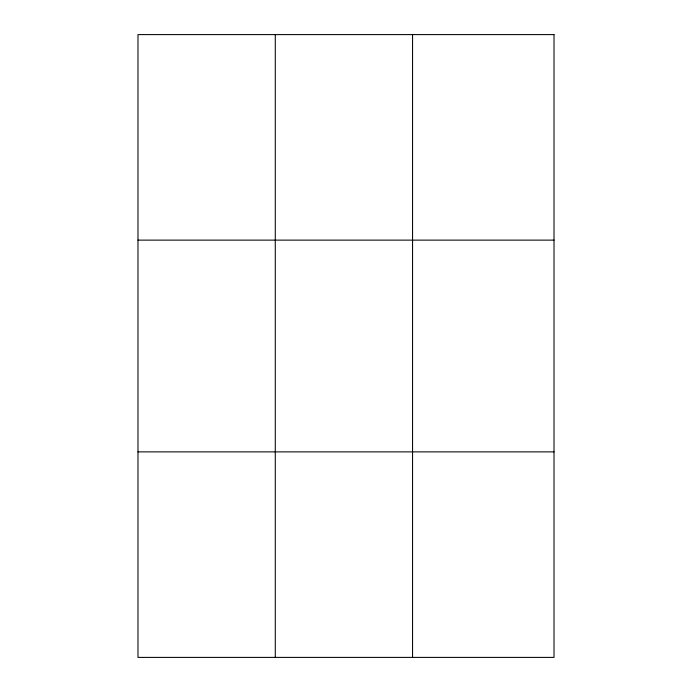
<?xml version="1.0" encoding="UTF-8"?>
<svg xmlns="http://www.w3.org/2000/svg" width="692" height="692" viewBox="0 0 692 692"><rect width="100%" height="100%" fill="white"/><g stroke="black" fill="none" stroke-linecap="round" stroke-linejoin="round"><path stroke-width="1.04" d="M275.278 34.6L275.278 657.4M412.562 34.6L412.562 657.4M137.985 240.124L554.015 240.124M137.985 451.876L554.015 451.876M554.015 34.6L554.015 657.4L137.985 657.4L137.985 34.6L554.015 34.6"/></g></svg>
